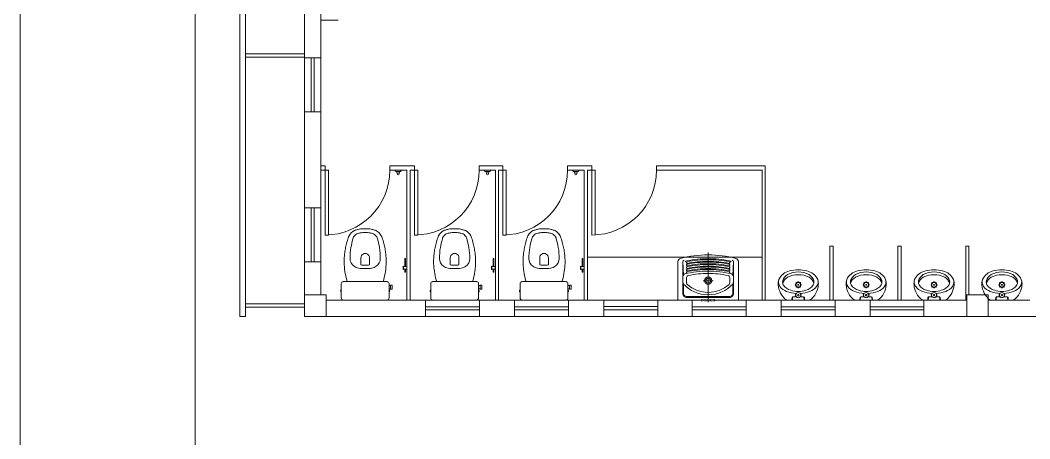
# Model space of a CAD drawing. Header units: millimetres. Extents: x 214 to 1190, y -192 to 1092.
# Drawn here: x 1040.14 to 1049.51, y 57.21 to 61.09 of the extents above; entities that cross this region are included whole.
import ezdxf
from ezdxf.enums import TextEntityAlignment as Align

# ---------------------------------------------------------------- set-up
doc = ezdxf.new("R2010")
doc.units = ezdxf.units.MM
doc.linetypes.add('DASHDOT', pattern=[25.4, 12.7, -6.35, 0, -6.35])
doc.linetypes.add('HIDDEN2', pattern=[4.7625, 3.175, -1.5875])
doc.layers.add('I-ARQ', color=8, linetype='Continuous', lineweight=0)
doc.styles.get("Standard").update_dxf_attribs({"font": 'arial.ttf'})

msp = doc.modelspace()

# ---------------------------------------------------------------- linework, layer by layer
at = {"layer": 'I-ARQ'}
for p, q in [((1040.1378, 56.0018), (1040.1378, 79.8018)), ((1041.761, 79.2897), (1041.761, 56.5497)), ((1042.1776, 77.4947), (1042.1776, 58.3447)), ((1042.1776, 77.4947), (1042.1776, 58.3447)), ((1042.1776, 77.4947), (1042.1776, 58.3447)), ((1042.2276, 77.4947), (1042.2276, 58.3447)), ((1042.2276, 77.4947), (1042.2276, 58.3447)), ((1042.2276, 77.4947), (1042.2276, 58.3447)), ((1042.7776, 67.8197), (1042.7776, 58.5447)), ((1042.9276, 62.4903), (1042.9276, 58.5447)), ((1042.9276, 61.0903), (1043.0876, 61.0903)), ((1042.7776, 60.7784), (1042.2276, 60.7784)), ((1042.7776, 60.7784), (1042.2276, 60.7784)), ((1042.7776, 60.7784), (1042.2276, 60.7784)), ((1042.7776, 60.7484), (1042.2276, 60.7484)), ((1042.7776, 60.7484), (1042.2276, 60.7484)), ((1042.7776, 60.7484), (1042.2276, 60.7484)), ((1042.9676, 59.7392), (1042.9276, 59.7392)), ((1042.9676, 59.6992), (1042.9276, 59.6992)), ((1042.9676, 59.6992), (1042.9676, 59.7392)), ((1042.9676, 59.6992), (1042.9676, 59.0992)), ((1042.9976, 59.0992), (1042.9976, 59.6992)), ((1043.7976, 59.7392), (1043.5676, 59.7392)), ((1043.5676, 59.6992), (1043.5676, 59.7392)), ((1043.5676, 59.6992), (1043.7276, 59.6992)), ((1043.6177, 59.6992), (1043.6177, 59.6942)), ((1043.6725, 59.6992), (1043.6177, 59.6992)), ((1043.6675, 59.6892), (1043.6227, 59.6892)), ((1043.6324, 59.6892), (1043.635, 59.6658)), ((1043.6575, 59.6892), (1043.655, 59.6658)), ((1043.6725, 59.6992), (1043.6725, 59.6942)), ((1043.7576, 59.7392), (1043.7276, 59.7392)), ((1043.7276, 59.6992), (1043.7276, 58.4966)), ((1043.7576, 59.6992), (1043.7576, 58.4947)), ((1043.7976, 59.6992), (1043.7576, 59.6992)), ((1043.7976, 59.6992), (1043.7976, 59.7392)), ((1043.8276, 59.6992), (1043.7976, 59.6992)), ((1043.7976, 59.6992), (1043.7976, 59.0992)), ((1043.8276, 59.0992), (1043.8276, 59.6992)), ((1044.6176, 59.7392), (1044.3976, 59.7392)), ((1044.3976, 59.6992), (1044.3976, 59.7392)), ((1044.3976, 59.6992), (1044.5476, 59.6992)), ((1044.4477, 59.6992), (1044.4477, 59.6942)), ((1044.5025, 59.6992), (1044.4477, 59.6992)), ((1044.4975, 59.6892), (1044.4527, 59.6892)), ((1044.4624, 59.6892), (1044.465, 59.6658)), ((1044.4875, 59.6892), (1044.485, 59.6658)), ((1044.5025, 59.6992), (1044.5025, 59.6942)), ((1044.5476, 58.4947), (1044.5476, 59.6992)), ((1044.5776, 58.4947), (1044.5776, 59.6992)), ((1044.6176, 59.6992), (1044.5776, 59.6992)), ((1044.6176, 59.6992), (1044.6176, 59.7392)), ((1044.6476, 59.6992), (1044.6176, 59.6992)), ((1044.6176, 59.6992), (1044.6176, 59.0992)), ((1044.6476, 59.0992), (1044.6476, 59.6992)), ((1045.3776, 59.7392), (1045.2176, 59.7392)), ((1045.2176, 59.6992), (1045.2176, 59.7392)), ((1045.2176, 59.6992), (1045.3726, 59.6992)), ((1045.4426, 59.7392), (1045.2226, 59.7392)), ((1045.2677, 59.6992), (1045.2677, 59.6942)), ((1045.3225, 59.6992), (1045.2677, 59.6992)), ((1045.3175, 59.6892), (1045.2727, 59.6892)), ((1045.2824, 59.6892), (1045.285, 59.6658)), ((1045.3075, 59.6892), (1045.305, 59.6658)), ((1045.3225, 59.6992), (1045.3225, 59.6942)), ((1045.3726, 58.4947), (1045.3726, 59.6992)), ((1045.4026, 58.4947), (1045.4026, 59.6992)), ((1045.4426, 59.6992), (1045.4026, 59.6992)), ((1045.4426, 59.6992), (1045.4426, 59.7392)), ((1045.4726, 59.6992), (1045.4426, 59.6992)), ((1045.4426, 59.6992), (1045.4426, 59.0992)), ((1045.4726, 59.0992), (1045.4726, 59.6992)), ((1047.0326, 59.7392), (1046.0426, 59.7392)), ((1046.0426, 59.6992), (1046.0426, 59.7392)), ((1047.0526, 59.7392), (1046.0426, 59.7392)), ((1046.0426, 59.6992), (1047.0226, 59.6992)), ((1047.0226, 58.4947), (1047.0226, 59.6992)), ((1047.0526, 58.4947), (1047.0526, 59.7392)), ((1043.7976, 59.0992), (1043.8276, 59.0992)), ((1044.6176, 59.0992), (1044.6476, 59.0992)), ((1046.5226, 58.4773), (1046.5226, 58.9376)), ((1047.0526, 58.4947), (1047.0526, 58.9966)), ((1047.6526, 58.4947), (1047.6526, 58.9966)), ((1047.6826, 58.9966), (1047.6526, 58.9966)), ((1047.6526, 58.4947), (1047.6526, 58.9966)), ((1047.6826, 58.4947), (1047.6826, 58.9966)), ((1047.6826, 58.4947), (1047.6826, 58.9966)), ((1048.2826, 58.4947), (1048.2826, 58.9966)), ((1048.3126, 58.9966), (1048.2826, 58.9966)), ((1048.2826, 58.4947), (1048.2826, 58.9966)), ((1048.3126, 58.4947), (1048.3126, 58.9966)), ((1048.3126, 58.4947), (1048.3126, 58.9966)), ((1048.9126, 58.4947), (1048.9126, 58.9966)), ((1048.9426, 58.9966), (1048.9126, 58.9966)), ((1048.9126, 58.4947), (1048.9126, 58.9966)), ((1048.9426, 58.5447), (1048.9426, 58.9966)), ((1043.7079, 58.8063), (1043.7079, 58.8777)), ((1043.7139, 58.876), (1043.7079, 58.876)), ((1043.7139, 58.8727), (1043.7079, 58.8727)), ((1043.7139, 58.8677), (1043.7079, 58.8677)), ((1043.7137, 58.8785), (1043.708, 58.8785)), ((1043.7139, 58.8063), (1043.7139, 58.8777)), ((1044.5279, 58.8063), (1044.5279, 58.8777)), ((1044.5339, 58.876), (1044.5279, 58.876)), ((1044.5339, 58.8727), (1044.5279, 58.8727)), ((1044.5339, 58.8677), (1044.5279, 58.8677)), ((1044.5337, 58.8785), (1044.528, 58.8785)), ((1044.5339, 58.8063), (1044.5339, 58.8777)), ((1045.3529, 58.8063), (1045.3529, 58.8777)), ((1045.3589, 58.876), (1045.3529, 58.876)), ((1045.3589, 58.8727), (1045.3529, 58.8727)), ((1045.3589, 58.8677), (1045.3529, 58.8677)), ((1045.3587, 58.8785), (1045.353, 58.8785)), ((1045.3589, 58.8063), (1045.3589, 58.8777)), ((1046.2876, 58.8527), (1046.2946, 58.7238)), ((1046.7576, 58.8527), (1046.7506, 58.7238)), ((1043.6926, 58.8076), (1043.6926, 58.7818)), ((1043.6962, 58.8076), (1043.6962, 58.7818)), ((1043.6962, 58.8063), (1043.7256, 58.8063)), ((1043.6962, 58.7831), (1043.7256, 58.7831)), ((1043.7079, 58.757), (1043.7079, 58.7831)), ((1043.7139, 58.767), (1043.7079, 58.767)), ((1043.7139, 58.7629), (1043.7079, 58.7629)), ((1043.7139, 58.7608), (1043.7079, 58.7608)), ((1043.7139, 58.757), (1043.7139, 58.7831)), ((1043.7256, 58.8097), (1043.7256, 58.7797)), ((1044.5126, 58.8076), (1044.5126, 58.7818)), ((1044.5162, 58.8076), (1044.5162, 58.7818)), ((1044.5162, 58.8063), (1044.5456, 58.8063)), ((1044.5162, 58.7831), (1044.5456, 58.7831)), ((1044.5279, 58.757), (1044.5279, 58.7831)), ((1044.5339, 58.767), (1044.5279, 58.767)), ((1044.5339, 58.7629), (1044.5279, 58.7629)), ((1044.5339, 58.7608), (1044.5279, 58.7608)), ((1044.5339, 58.757), (1044.5339, 58.7831)), ((1044.5456, 58.8097), (1044.5456, 58.7797)), ((1045.3376, 58.8076), (1045.3376, 58.7818)), ((1045.3412, 58.8076), (1045.3412, 58.7818)), ((1045.3412, 58.8063), (1045.3706, 58.8063)), ((1045.3412, 58.7831), (1045.3706, 58.7831)), ((1045.3529, 58.757), (1045.3529, 58.7831)), ((1045.3589, 58.767), (1045.3529, 58.767)), ((1045.3589, 58.7629), (1045.3529, 58.7629)), ((1045.3589, 58.7608), (1045.3529, 58.7608)), ((1045.3589, 58.757), (1045.3589, 58.7831)), ((1045.3706, 58.8097), (1045.3706, 58.7797)), ((1043.5445, 58.6666), (1043.1345, 58.6666)), ((1044.3745, 58.6666), (1043.9645, 58.6666)), ((1045.2045, 58.6666), (1044.7945, 58.6666)), ((1043.1175, 58.6498), (1043.1175, 58.5174)), ((1043.5615, 58.5174), (1043.5615, 58.6498)), ((1043.9475, 58.6498), (1043.9475, 58.5174)), ((1044.3915, 58.5174), (1044.3915, 58.6498)), ((1044.7775, 58.6498), (1044.7775, 58.5174)), ((1045.2215, 58.5174), (1045.2215, 58.6498)), ((1042.7776, 58.3447), (1042.7776, 58.5447)), ((1042.7776, 58.5447), (1042.9776, 58.5447)), ((1042.7776, 58.3447), (1042.7776, 58.5447)), ((1042.7776, 58.5447), (1042.9776, 58.5447)), ((1042.7776, 58.3447), (1042.7776, 58.5447)), ((1042.7776, 58.5447), (1042.9776, 58.5447)), ((1042.9776, 58.5447), (1042.9776, 58.3447)), ((1042.9776, 58.5447), (1042.9776, 58.3447)), ((1042.9776, 58.5447), (1042.9776, 58.3447)), ((1048.9226, 58.4947), (1042.9776, 58.4947)), ((1043.1383, 58.4966), (1043.5407, 58.4966)), ((1043.9683, 58.4966), (1044.3707, 58.4966)), ((1044.7983, 58.4966), (1045.2007, 58.4966)), ((1048.9226, 58.3447), (1048.9226, 58.5447)), ((1048.9226, 58.5447), (1049.1226, 58.5447)), ((1049.1226, 58.5447), (1049.1226, 58.3447)), ((1049.5076, 58.4947), (1049.1226, 58.4947)), ((1042.7776, 58.4597), (1042.2276, 58.4597)), ((1042.7776, 58.4597), (1042.2276, 58.4597)), ((1042.7776, 58.4597), (1042.2276, 58.4597)), ((1042.7776, 58.4297), (1042.2276, 58.4297)), ((1042.7776, 58.4297), (1042.2276, 58.4297)), ((1042.7776, 58.4297), (1042.2276, 58.4297)), ((1042.2276, 58.3447), (1042.1776, 58.3447)), ((1042.2276, 58.3447), (1042.1776, 58.3447)), ((1042.2276, 58.3447), (1042.1776, 58.3447)), ((1042.2276, 58.3447), (1042.1776, 58.3447)), ((1042.9776, 58.3447), (1042.7776, 58.3447)), ((1042.9776, 58.3447), (1042.7776, 58.3447)), ((1042.9776, 58.3447), (1042.7776, 58.3447)), ((1048.9226, 58.3447), (1042.9776, 58.3447)), ((1049.1226, 58.3447), (1048.9226, 58.3447)), ((1049.6576, 58.3447), (1049.1226, 58.3447))]:
    msp.add_line(p, q, dxfattribs=at)
at = {"layer": 'I-ARQ', "linetype": 'HIDDEN2'}
for p, q in [((1042.7776, 60.7425), (1042.9276, 60.7425)), ((1042.8376, 60.2425), (1042.8376, 60.7425)), ((1042.8676, 60.7425), (1042.8676, 60.2425)), ((1042.9276, 60.2425), (1042.7776, 60.2425)), ((1042.9976, 59.6992), (1042.9676, 59.6992)), ((1042.7776, 59.3497), (1042.9276, 59.3497)), ((1042.8376, 58.8497), (1042.8376, 59.3497)), ((1042.8676, 59.3497), (1042.8676, 58.8497)), ((1042.9676, 59.0992), (1042.9976, 59.0992)), ((1042.9676, 59.0992), (1042.9976, 59.0992)), ((1042.9676, 59.0992), (1042.9976, 59.0992)), ((1042.9276, 58.8497), (1042.7776, 58.8497)), ((1047.0226, 58.8947), (1045.4026, 58.8947)), ((1043.9001, 58.3447), (1043.9001, 58.4947)), ((1044.4001, 58.4947), (1044.4001, 58.3447)), ((1044.7251, 58.3447), (1044.7251, 58.4947)), ((1045.2251, 58.4947), (1045.2251, 58.3447)), ((1045.5551, 58.3466), (1045.5551, 58.4966)), ((1046.0551, 58.4966), (1046.0551, 58.3466)), ((1046.3751, 58.3447), (1046.3751, 58.4947)), ((1046.8751, 58.4947), (1046.8751, 58.3447)), ((1047.2001, 58.3447), (1047.2001, 58.4947)), ((1047.7001, 58.4947), (1047.7001, 58.3447)), ((1048.0251, 58.3447), (1048.0251, 58.4947)), ((1048.5251, 58.4947), (1048.5251, 58.3447)), ((1043.9001, 58.4347), (1044.4001, 58.4347)), ((1044.4001, 58.4047), (1043.9001, 58.4047)), ((1044.7251, 58.4347), (1045.2251, 58.4347)), ((1045.2251, 58.4047), (1044.7251, 58.4047)), ((1045.5551, 58.4366), (1046.0551, 58.4366)), ((1046.0551, 58.4066), (1045.5551, 58.4066)), ((1046.3751, 58.4347), (1046.8751, 58.4347)), ((1046.8751, 58.4047), (1046.3751, 58.4047)), ((1047.2001, 58.4347), (1047.7001, 58.4347)), ((1047.7001, 58.4047), (1047.2001, 58.4047)), ((1048.0251, 58.4347), (1048.5251, 58.4347)), ((1048.5251, 58.4047), (1048.0251, 58.4047))]:
    msp.add_line(p, q, dxfattribs=at)
at = {"layer": 'I-ARQ', "linetype": 'ByBlock'}
for p, q in [((1043.5755, 58.6346), (1043.5755, 58.5986)), ((1043.5915, 58.6346), (1043.5755, 58.6346)), ((1043.5915, 58.5986), (1043.5755, 58.5986)), ((1043.5915, 58.5986), (1043.5915, 58.6346)), ((1044.4055, 58.6346), (1044.4055, 58.5986)), ((1044.4215, 58.6346), (1044.4055, 58.6346)), ((1044.4215, 58.5986), (1044.4055, 58.5986)), ((1044.4215, 58.5986), (1044.4215, 58.6346)), ((1045.2355, 58.6346), (1045.2355, 58.5986)), ((1045.2515, 58.6346), (1045.2355, 58.6346)), ((1045.2515, 58.5986), (1045.2355, 58.5986)), ((1045.2515, 58.5986), (1045.2515, 58.6346))]:
    msp.add_line(p, q, dxfattribs=at)
at = {"layer": 'I-ARQ'}
for points in [[(1043.5065, 58.6666, -0.003882), (1043.516, 58.7016, 0.024258), (1043.53, 58.7816, 0.02486), (1043.534, 58.8316, 0.033324), (1043.5335, 58.8816, 0.02486), (1043.5305, 58.9216, 0.012268), (1043.5235, 58.9716, 0.015806), (1043.512, 59.0216, 0.026699), (1043.4965, 59.0716, 0.021919), (1043.489, 59.0916, 0.174675), (1043.4395, 59.1401, 0.045452), (1043.4095, 59.1496, 0.022856), (1043.3966, 59.1527, 0.041289), (1043.3699, 59.1567, 0.039166), (1043.3642, 59.1572, 0.012899), (1043.3623, 59.1571, 0.04333), (1043.3395, 59.1576, 0.04333), (1043.3166, 59.1571, 0.052091), (1043.309, 59.1567, 0.041289), (1043.2823, 59.1527, 0.022856), (1043.2695, 59.1496, 0.045452), (1043.2395, 59.1401, 0.174675), (1043.19, 59.0916, 0.021919), (1043.1825, 59.0716, 0.026699), (1043.167, 59.0216, 0.015806), (1043.1555, 58.9716, 0.012268), (1043.1485, 58.9216, 0.02486), (1043.1455, 58.8816, 0.033324), (1043.145, 58.8316, 0.02486), (1043.149, 58.7816, 0.024258), (1043.163, 58.7016, -0.003882), (1043.1725, 58.6666)], [(1044.3365, 58.6666, -0.003882), (1044.346, 58.7016, 0.024258), (1044.36, 58.7816, 0.02486), (1044.364, 58.8316, 0.033324), (1044.3635, 58.8816, 0.02486), (1044.3605, 58.9216, 0.012268), (1044.3535, 58.9716, 0.015806), (1044.342, 59.0216, 0.026699), (1044.3265, 59.0716, 0.021919), (1044.319, 59.0916, 0.174675), (1044.2695, 59.1401, 0.045452), (1044.2395, 59.1496, 0.022856), (1044.2266, 59.1527, 0.041289), (1044.1999, 59.1567, 0.039166), (1044.1942, 59.1572, 0.012899), (1044.1923, 59.1571, 0.04333), (1044.1695, 59.1576, 0.04333), (1044.1466, 59.1571, 0.052091), (1044.139, 59.1567, 0.041289), (1044.1123, 59.1527, 0.022856), (1044.0995, 59.1496, 0.045452), (1044.0695, 59.1401, 0.174675), (1044.02, 59.0916, 0.021919), (1044.0125, 59.0716, 0.026699), (1043.997, 59.0216, 0.015806), (1043.9855, 58.9716, 0.012268), (1043.9785, 58.9216, 0.02486), (1043.9755, 58.8816, 0.033324), (1043.975, 58.8316, 0.02486), (1043.979, 58.7816, 0.024258), (1043.993, 58.7016, -0.003882), (1044.0025, 58.6666)], [(1045.1665, 58.6666, -0.003882), (1045.176, 58.7016, 0.024258), (1045.19, 58.7816, 0.02486), (1045.194, 58.8316, 0.033324), (1045.1935, 58.8816, 0.02486), (1045.1905, 58.9216, 0.012268), (1045.1835, 58.9716, 0.015806), (1045.172, 59.0216, 0.026699), (1045.1565, 59.0716, 0.021919), (1045.149, 59.0916, 0.174675), (1045.0995, 59.1401, 0.045452), (1045.0695, 59.1496, 0.022856), (1045.0566, 59.1527, 0.041289), (1045.0299, 59.1567, 0.039166), (1045.0242, 59.1572, 0.012899), (1045.0223, 59.1571, 0.04333), (1044.9995, 59.1576, 0.04333), (1044.9766, 59.1571, 0.052091), (1044.969, 59.1567, 0.041289), (1044.9423, 59.1527, 0.022856), (1044.9295, 59.1496, 0.045452), (1044.8995, 59.1401, 0.174675), (1044.85, 59.0916, 0.021919), (1044.8425, 59.0716, 0.026699), (1044.827, 59.0216, 0.015806), (1044.8155, 58.9716, 0.012268), (1044.8085, 58.9216, 0.02486), (1044.8055, 58.8816, 0.033324), (1044.805, 58.8316, 0.02486), (1044.809, 58.7816, 0.024258), (1044.823, 58.7016, -0.003882), (1044.8325, 58.6666)], [(1043.2359, 58.8092, -0.234638), (1043.199, 58.8815, -0.044666), (1043.2075, 58.9825, -0.031515), (1043.2256, 59.063, -0.151063), (1043.2443, 59.0958, -0.148094), (1043.2807, 59.1158, -0.031073), (1043.2943, 59.118, -0.035055), (1043.3395, 59.1221, -0.035055), (1043.3846, 59.118, -0.031073), (1043.3982, 59.1158, -0.148094), (1043.4347, 59.0958, -0.151063), (1043.4533, 59.063, -0.031515), (1043.4714, 58.9825, -0.044666), (1043.48, 58.8815, -0.234638), (1043.443, 58.8092, -0.129345), (1043.4003, 58.7921, -0.041331), (1043.3395, 58.7876, -0.041331), (1043.2786, 58.7921, -0.129345)], [(1044.0659, 58.8092, -0.234638), (1044.029, 58.8815, -0.044666), (1044.0375, 58.9825, -0.031515), (1044.0556, 59.063, -0.151063), (1044.0743, 59.0958, -0.148094), (1044.1107, 59.1158, -0.031073), (1044.1243, 59.118, -0.035055), (1044.1695, 59.1221, -0.035055), (1044.2146, 59.118, -0.031073), (1044.2282, 59.1158, -0.148094), (1044.2647, 59.0958, -0.151063), (1044.2833, 59.063, -0.031515), (1044.3014, 58.9825, -0.044666), (1044.31, 58.8815, -0.234638), (1044.273, 58.8092, -0.129345), (1044.2303, 58.7921, -0.041331), (1044.1695, 58.7876, -0.041331), (1044.1086, 58.7921, -0.129345)], [(1044.8959, 58.8092, -0.234638), (1044.859, 58.8815, -0.044666), (1044.8675, 58.9825, -0.031515), (1044.8856, 59.063, -0.151063), (1044.9043, 59.0958, -0.148094), (1044.9407, 59.1158, -0.031073), (1044.9543, 59.118, -0.035055), (1044.9995, 59.1221, -0.035055), (1045.0446, 59.118, -0.031073), (1045.0582, 59.1158, -0.148094), (1045.0947, 59.0958, -0.151063), (1045.1133, 59.063, -0.031515), (1045.1314, 58.9825, -0.044666), (1045.14, 58.8815, -0.234638), (1045.103, 58.8092, -0.129345), (1045.0603, 58.7921, -0.041331), (1044.9995, 58.7876, -0.041331), (1044.9386, 58.7921, -0.129345)], [(1046.7166, 58.8357, 0.054577), (1046.5226, 58.8567, 0.054577), (1046.3287, 58.8357, -0.47929), (1046.3226, 58.8406), (1046.3226, 58.8457, -0.352342), (1046.3266, 58.8506, -0.054267), (1046.5226, 58.8717, -0.054267), (1046.7187, 58.8506, -0.352342), (1046.7226, 58.8457), (1046.7226, 58.8406, -0.47929)], [(1046.5226, 58.8337, -0.054577), (1046.7166, 58.8127, 0.47929), (1046.7226, 58.8176), (1046.7226, 58.8227, 0.352342), (1046.7187, 58.8276, 0.054267), (1046.5226, 58.8487, 0.054267), (1046.3266, 58.8276, 0.352342), (1046.3226, 58.8227), (1046.3226, 58.8176, 0.47929), (1046.3287, 58.8127, -0.054577)], [(1046.5226, 58.8107, 0.054577), (1046.3287, 58.7897, -0.47929), (1046.3226, 58.7946), (1046.3226, 58.7997, -0.352342), (1046.3266, 58.8046, -0.054267), (1046.5226, 58.8257, -0.054267), (1046.7187, 58.8046, -0.352342), (1046.7226, 58.7997), (1046.7226, 58.7946, -0.47929), (1046.7166, 58.7897, 0.054577)], [(1046.5226, 58.7877, 0.054577), (1046.3287, 58.7667, -0.47929), (1046.3226, 58.7716), (1046.3226, 58.7767, -0.352342), (1046.3266, 58.7816, -0.054267), (1046.5226, 58.8027, -0.054267), (1046.7187, 58.7816, -0.352342), (1046.7226, 58.7767), (1046.7226, 58.7716, -0.47929), (1046.7166, 58.7667, 0.054577)], [(1047.3589, 58.7766, -0.054423), (1047.4389, 58.7656, -0.129975), (1047.4989, 58.7371, -0.115349), (1047.5389, 58.6866, -0.10182), (1047.5449, 58.6366, -0.216856), (1047.4704, 58.4981, -0.186978), (1047.4674, 58.4966), (1047.3589, 58.4966), (1047.2504, 58.4966, -0.186978), (1047.2474, 58.4981, -0.216856), (1047.1729, 58.6366, -0.10182), (1047.1789, 58.6866, -0.115349), (1047.2189, 58.7371, -0.129975), (1047.2789, 58.7656, -0.054423)], [(1047.9889, 58.7766, -0.054423), (1048.0689, 58.7656, -0.129975), (1048.1289, 58.7371, -0.115349), (1048.1689, 58.6866, -0.10182), (1048.1749, 58.6366, -0.216856), (1048.1004, 58.4981, -0.186978), (1048.0974, 58.4966), (1047.9889, 58.4966), (1047.8804, 58.4966, -0.186978), (1047.8774, 58.4981, -0.216856), (1047.8029, 58.6366, -0.10182), (1047.8089, 58.6866, -0.115349), (1047.8489, 58.7371, -0.129975), (1047.9089, 58.7656, -0.054423)], [(1048.6189, 58.7766, -0.054423), (1048.6989, 58.7656, -0.129975), (1048.7589, 58.7371, -0.115349), (1048.7989, 58.6866, -0.10182), (1048.8049, 58.6366, -0.216856), (1048.7304, 58.4981, -0.186978), (1048.7274, 58.4966), (1048.6189, 58.4966), (1048.5104, 58.4966, -0.186978), (1048.5074, 58.4981, -0.216856), (1048.4329, 58.6366, -0.10182), (1048.4389, 58.6866, -0.115349), (1048.4789, 58.7371, -0.129975), (1048.5389, 58.7656, -0.054423)], [(1049.2489, 58.7766, -0.054423), (1049.3289, 58.7656, -0.129975), (1049.3889, 58.7371, -0.115349), (1049.4289, 58.6866, -0.10182), (1049.4349, 58.6366, -0.216856), (1049.3604, 58.4981, -0.186978), (1049.3574, 58.4966), (1049.2489, 58.4966), (1049.1404, 58.4966, -0.186978), (1049.1374, 58.4981, -0.216856), (1049.0629, 58.6366, -0.10182), (1049.0689, 58.6866, -0.115349), (1049.1089, 58.7371, -0.129975), (1049.1689, 58.7656, -0.054423)]]:
    msp.add_lwpolyline(points, format="xyb", close=True, dxfattribs=at)
at = {"layer": 'I-ARQ', "linetype": 'ByBlock'}
for points in [[(1043.2995, 58.8226), (1043.2995, 58.8877, -1.002091), (1043.3795, 58.8876), (1043.3795, 58.8226, -0.054282), (1043.3395, 58.8182, -0.054282), (1043.2995, 58.8226, 1.56536)], [(1044.1295, 58.8226), (1044.1295, 58.8877, -1.002091), (1044.2095, 58.8876), (1044.2095, 58.8226, -0.054282), (1044.1695, 58.8182, -0.054282), (1044.1295, 58.8226, 1.56536)], [(1044.9595, 58.8226), (1044.9595, 58.8877, -1.002091), (1045.0395, 58.8876), (1045.0395, 58.8226, -0.054282), (1044.9995, 58.8182, -0.054282), (1044.9595, 58.8226, 1.56536)]]:
    msp.add_lwpolyline(points, format="xyb", dxfattribs=at)
at = {"layer": 'I-ARQ'}
for points in [[(1046.2426, 58.8532, -0.342862), (1046.2652, 58.8823, -0.062239), (1046.5226, 58.9147, -0.062209), (1046.78, 58.8828, -0.343429), (1046.8026, 58.8537), (1046.8026, 58.4987, -0.414214), (1046.7986, 58.4947), (1046.2466, 58.4947, -0.414214), (1046.2426, 58.4987), (1046.2426, 58.8532)], [(1046.2876, 58.6561), (1046.2876, 58.8506, -0.351315), (1046.2994, 58.8652, -0.351315)], [(1046.3078, 58.8514, -0.116463), (1046.3248, 58.8584, -0.054267), (1046.5226, 58.8797, -0.054267)], [(1046.5226, 58.8797, -0.054267), (1046.7204, 58.8584, -0.116463), (1046.7374, 58.8514)], [(1046.7459, 58.8652, -0.351315), (1046.7576, 58.8506), (1046.7576, 58.6561)], [(1046.3287, 58.7437, -0.47929), (1046.3226, 58.7486), (1046.3226, 58.7537, -0.352342), (1046.3266, 58.7586, -0.054267), (1046.5226, 58.7797, -0.054267), (1046.7187, 58.7586, -0.352342), (1046.7226, 58.7537), (1046.7226, 58.7486, -0.47929), (1046.7166, 58.7437)], [(1046.7576, 58.6561), (1046.7576, 58.5547, -0.414214), (1046.7226, 58.5197), (1046.5226, 58.5197), (1046.3226, 58.5197, -0.414214), (1046.2876, 58.5547), (1046.2876, 58.6561)], [(1046.306, 58.7384, 0.344711), (1046.2946, 58.7238), (1046.2946, 58.72)], [(1046.3226, 58.7037, -0.353644), (1046.3384, 58.7233, -0.053117), (1046.5226, 58.7427, -0.053117), (1046.7068, 58.7233, -0.353644), (1046.7226, 58.7037)], [(1046.7226, 58.7037), (1046.7226, 58.6556, -0.213041), (1046.716, 58.6407, -0.18486), (1046.5226, 58.5667, -0.18486), (1046.3293, 58.6407, -0.213041), (1046.3226, 58.6556), (1046.3226, 58.7037)], [(1046.7392, 58.7384, -0.344711), (1046.7506, 58.7238), (1046.7506, 58.72)], [(1047.2149, 58.6491, -0.234308), (1047.2589, 58.7076, -0.122381), (1047.3589, 58.7311)], [(1047.5029, 58.6491, 0.234308), (1047.4589, 58.7076, 0.122381), (1047.3589, 58.7311)], [(1047.8449, 58.6491, -0.234308), (1047.8889, 58.7076, -0.122381), (1047.9889, 58.7311)], [(1048.1329, 58.6491, 0.234308), (1048.0889, 58.7076, 0.122381), (1047.9889, 58.7311)], [(1048.4749, 58.6491, -0.234308), (1048.5189, 58.7076, -0.122381), (1048.6189, 58.7311)], [(1048.7629, 58.6491, 0.234308), (1048.7189, 58.7076, 0.122381), (1048.6189, 58.7311)], [(1049.1049, 58.6491, -0.234308), (1049.1489, 58.7076, -0.122381), (1049.2489, 58.7311)], [(1049.3929, 58.6491, 0.234308), (1049.3489, 58.7076, 0.122381), (1049.2489, 58.7311)], [(1046.2919, 58.6469, 0.211535), (1046.5226, 58.5447, 0.216945)], [(1046.2946, 58.6439), (1046.2946, 58.5547, 0.414214), (1046.3196, 58.5297), (1046.5226, 58.5297), (1046.7256, 58.5297, 0.414214), (1046.7506, 58.5547), (1046.7506, 58.6439)], [(1046.7533, 58.6469, -0.211535), (1046.5226, 58.5447, -0.216945)], [(1047.3004, 58.4991), (1047.3024, 58.5196, -0.358326), (1047.3089, 58.5261), (1047.3319, 58.5286, 0.447938), (1047.3344, 58.5321, -0.216474), (1047.3354, 58.5541)], [(1047.3367, 58.5325, -0.511016), (1047.3329, 58.5266), (1047.3099, 58.5241, 0.298443), (1047.3059, 58.5211), (1047.3044, 58.4966)], [(1047.3811, 58.5325, 0.511016), (1047.3849, 58.5266), (1047.4079, 58.5241, -0.298443), (1047.4119, 58.5211), (1047.4134, 58.4966)], [(1047.4174, 58.4991), (1047.4154, 58.5196, 0.358326), (1047.4089, 58.5261), (1047.3859, 58.5286, -0.447938), (1047.3834, 58.5321, 0.216474), (1047.3824, 58.5541)], [(1047.9304, 58.4991), (1047.9324, 58.5196, -0.358326), (1047.9389, 58.5261), (1047.9619, 58.5286, 0.447938), (1047.9644, 58.5321, -0.216474), (1047.9654, 58.5541)], [(1047.9667, 58.5325, -0.511016), (1047.9629, 58.5266), (1047.9399, 58.5241, 0.298443), (1047.9359, 58.5211), (1047.9344, 58.4966)], [(1048.0111, 58.5325, 0.511016), (1048.0149, 58.5266), (1048.0379, 58.5241, -0.298443), (1048.0419, 58.5211), (1048.0434, 58.4966)], [(1048.0474, 58.4991), (1048.0454, 58.5196, 0.358326), (1048.0389, 58.5261), (1048.0159, 58.5286, -0.447938), (1048.0134, 58.5321, 0.216474), (1048.0124, 58.5541)], [(1048.5604, 58.4991), (1048.5624, 58.5196, -0.358326), (1048.5689, 58.5261), (1048.5919, 58.5286, 0.447938), (1048.5944, 58.5321, -0.216474), (1048.5954, 58.5541)], [(1048.5967, 58.5325, -0.511016), (1048.5929, 58.5266), (1048.5699, 58.5241, 0.298443), (1048.5659, 58.5211), (1048.5644, 58.4966)], [(1048.6411, 58.5325, 0.511016), (1048.6449, 58.5266), (1048.6679, 58.5241, -0.298443), (1048.6719, 58.5211), (1048.6734, 58.4966)], [(1048.6774, 58.4991), (1048.6754, 58.5196, 0.358326), (1048.6689, 58.5261), (1048.6459, 58.5286, -0.447938), (1048.6434, 58.5321, 0.216474), (1048.6424, 58.5541)], [(1049.1904, 58.4991), (1049.1924, 58.5196, -0.358326), (1049.1989, 58.5261), (1049.2219, 58.5286, 0.447938), (1049.2244, 58.5321, -0.216474), (1049.2254, 58.5541)], [(1049.2267, 58.5325, -0.511016), (1049.2229, 58.5266), (1049.1999, 58.5241, 0.298443), (1049.1959, 58.5211), (1049.1944, 58.4966)], [(1049.2711, 58.5325, 0.511016), (1049.2749, 58.5266), (1049.2979, 58.5241, -0.298443), (1049.3019, 58.5211), (1049.3034, 58.4966)], [(1049.3074, 58.4991), (1049.3054, 58.5196, 0.358326), (1049.2989, 58.5261), (1049.2759, 58.5286, -0.447938), (1049.2734, 58.5321, 0.216474), (1049.2724, 58.5541)]]:
    msp.add_lwpolyline(points, format="xyb", dxfattribs=at)
msp.add_lwpolyline([(1046.5687, 58.6747), (1046.5226, 58.6747), (1046.4765, 58.6747)], dxfattribs=at)
at = {"layer": 'I-ARQ', "linetype": 'ByBlock'}
for points in [[(1043.1175, 58.5726), (1043.1175, 58.5906), (1043.1146, 58.5906, 0.197763), (1043.1144, 58.5905, 0.161404), (1043.1115, 58.5815, 0.158802), (1043.1144, 58.5727, 0.197763), (1043.1146, 58.5726)], [(1043.5643, 58.5726, 0.197763), (1043.5645, 58.5727, 0.15883), (1043.5675, 58.5815, 0.161377), (1043.5645, 58.5905, 0.197763), (1043.5643, 58.5906), (1043.5615, 58.5906), (1043.5615, 58.5726)], [(1043.9475, 58.5726), (1043.9475, 58.5906), (1043.9446, 58.5906, 0.197763), (1043.9444, 58.5905, 0.161404), (1043.9415, 58.5815, 0.158802), (1043.9444, 58.5727, 0.197763), (1043.9446, 58.5726)], [(1044.3943, 58.5726, 0.197763), (1044.3945, 58.5727, 0.15883), (1044.3975, 58.5815, 0.161377), (1044.3945, 58.5905, 0.197763), (1044.3943, 58.5906), (1044.3915, 58.5906), (1044.3915, 58.5726)], [(1044.7775, 58.5726), (1044.7775, 58.5906), (1044.7746, 58.5906, 0.197763), (1044.7744, 58.5905, 0.161404), (1044.7715, 58.5815, 0.158802), (1044.7744, 58.5727, 0.197763), (1044.7746, 58.5726)], [(1045.2243, 58.5726, 0.197763), (1045.2245, 58.5727, 0.15883), (1045.2275, 58.5815, 0.161377), (1045.2245, 58.5905, 0.197763), (1045.2243, 58.5906), (1045.2215, 58.5906), (1045.2215, 58.5726)]]:
    msp.add_lwpolyline(points, format="xyb", close=True, dxfattribs=at)
for points in [[(1043.5755, 58.6011), (1043.5755, 58.6321), (1043.5615, 58.6321), (1043.5615, 58.6011)], [(1044.4055, 58.6011), (1044.4055, 58.6321), (1044.3915, 58.6321), (1044.3915, 58.6011)], [(1045.2355, 58.6011), (1045.2355, 58.6321), (1045.2215, 58.6321), (1045.2215, 58.6011)]]:
    msp.add_lwpolyline(points, close=True, dxfattribs=at)
at = {"layer": 'I-ARQ'}
for centre, radius in [((1043.645, 59.6658), 0.01), ((1044.475, 59.6658), 0.01), ((1045.295, 59.6658), 0.01), ((1043.7109, 58.757), 0.003), ((1044.5309, 58.757), 0.003), ((1045.3559, 58.757), 0.003), ((1046.5226, 58.6747), 0.035), ((1046.5226, 58.6747), 0.023), ((1047.3419, 58.6545), 0.004), ((1047.3589, 58.6616), 0.004), ((1047.3759, 58.6545), 0.004), ((1047.9719, 58.6545), 0.004), ((1047.9889, 58.6616), 0.004), ((1048.0059, 58.6545), 0.004), ((1048.6019, 58.6545), 0.004), ((1048.6189, 58.6616), 0.004), ((1048.6359, 58.6545), 0.004), ((1049.2319, 58.6545), 0.004), ((1049.2489, 58.6616), 0.004), ((1049.2659, 58.6545), 0.004), ((1047.3349, 58.6376), 0.004), ((1047.3589, 58.5416), 0.024), ((1047.3419, 58.6206), 0.004), ((1047.3589, 58.6376), 0.004), ((1047.3589, 58.6136), 0.004), ((1047.3759, 58.6206), 0.004), ((1047.3829, 58.6376), 0.004), ((1047.9649, 58.6376), 0.004), ((1047.9889, 58.5416), 0.024), ((1047.9719, 58.6206), 0.004), ((1047.9889, 58.6376), 0.004), ((1047.9889, 58.6136), 0.004), ((1048.0059, 58.6206), 0.004), ((1048.0129, 58.6376), 0.004), ((1048.5949, 58.6376), 0.004), ((1048.6189, 58.5416), 0.024), ((1048.6019, 58.6206), 0.004), ((1048.6189, 58.6376), 0.004), ((1048.6189, 58.6136), 0.004), ((1048.6359, 58.6206), 0.004), ((1048.6429, 58.6376), 0.004), ((1049.2249, 58.6376), 0.004), ((1049.2489, 58.5416), 0.024), ((1049.2319, 58.6206), 0.004), ((1049.2489, 58.6376), 0.004), ((1049.2489, 58.6136), 0.004), ((1049.2659, 58.6206), 0.004), ((1049.2729, 58.6376), 0.004), ((1047.3589, 58.5416), 0.0075), ((1047.9889, 58.5416), 0.0075), ((1048.6189, 58.5416), 0.0075), ((1049.2489, 58.5416), 0.0075)]:
    msp.add_circle(centre, radius, dxfattribs=at)
at = {"layer": 'I-ARQ', "linetype": 'DASHDOT'}
for centre in [(1047.3589, 58.6376), (1047.9889, 58.6376), (1048.6189, 58.6376), (1049.2489, 58.6376)]:
    msp.add_circle(centre, 0.024, dxfattribs=at)
at = {"layer": 'I-ARQ'}
for centre, radius, start, end in [((1042.9676, 59.6992), 0.6, 270, 0), ((1043.6227, 59.6942), 0.005, 180, 270), ((1043.6675, 59.6942), 0.005, 270, 0), ((1043.7976, 59.6992), 0.6, 270, 0), ((1044.4527, 59.6942), 0.005, 180, 270), ((1044.4975, 59.6942), 0.005, 270, 0), ((1044.6176, 59.6992), 0.6, 270, 0), ((1045.2727, 59.6942), 0.005, 180, 270), ((1045.3175, 59.6942), 0.005, 270, 0), ((1045.4426, 59.6992), 0.6, 270, 0), ((1043.7109, 58.8777), 0.003, 0, 180), ((1044.5309, 58.8777), 0.003, 0, 180), ((1045.3559, 58.8777), 0.003, 0, 180), ((1043.6944, 58.8072), 0.00182, 13.27629, 166.72371), ((1043.6944, 58.7822), 0.00182, 193.27629, 346.72371), ((1043.7266, 58.81), 0.00108, 342.74976, 197.25024), ((1043.7266, 58.7794), 0.00108, 162.74976, 17.25024), ((1044.5144, 58.8072), 0.00182, 13.27629, 166.72371), ((1044.5144, 58.7822), 0.00182, 193.27629, 346.72371), ((1044.5466, 58.81), 0.00108, 342.74976, 197.25024), ((1044.5466, 58.7794), 0.00108, 162.74976, 17.25024), ((1045.3394, 58.8072), 0.00182, 13.27629, 166.72371), ((1045.3394, 58.7822), 0.00182, 193.27629, 346.72371), ((1045.3716, 58.81), 0.00108, 342.74976, 197.25024), ((1045.3716, 58.7794), 0.00108, 162.74976, 17.25024), ((1046.5216, 57.8685), 0.8962, 89.93607, 103.92136), ((1046.5236, 57.8685), 0.8962, 76.07864, 90.06393), ((1047.3554, 58.5578), 0.1988, 89.00776, 119.06473), ((1047.3623, 58.5578), 0.1988, 60.93527, 90.99224), ((1047.9854, 58.5578), 0.1988, 89.00776, 119.06473), ((1047.9923, 58.5578), 0.1988, 60.93527, 90.99224), ((1048.6154, 58.5578), 0.1988, 89.00776, 119.06473), ((1048.6223, 58.5578), 0.1988, 60.93527, 90.99224), ((1049.2454, 58.5578), 0.1988, 89.00776, 119.06473), ((1049.2523, 58.5578), 0.1988, 60.93527, 90.99224), ((1043.1338, 58.6502), 0.0164, 87.826, 181.29741), ((1043.5451, 58.6502), 0.0164, 358.70259, 92.174), ((1043.9638, 58.6502), 0.0164, 87.826, 181.29741), ((1044.3751, 58.6502), 0.0164, 358.70259, 92.174), ((1044.7938, 58.6502), 0.0164, 87.826, 181.29741), ((1045.2051, 58.6502), 0.0164, 358.70259, 92.174), ((1046.3175, 58.6644), 0.031, 195.52511, 214.38498), ((1046.7278, 58.6644), 0.031, 325.61502, 344.47489), ((1047.2453, 58.6637), 0.0703, 161.03003, 215.85636), ((1047.2675, 58.6628), 0.0543, 165.35207, 194.65612), ((1047.3115, 58.6444), 0.1018, 121.10696, 161.57342), ((1047.4063, 58.6444), 0.1018, 18.42658, 58.89304), ((1047.4503, 58.6628), 0.0543, 345.34388, 14.64793), ((1047.4724, 58.6637), 0.0703, 324.14364, 18.96997), ((1047.8753, 58.6637), 0.0703, 161.03003, 215.85636), ((1047.8975, 58.6628), 0.0543, 165.35207, 194.65612), ((1047.9415, 58.6444), 0.1018, 121.10696, 161.57342), ((1048.0363, 58.6444), 0.1018, 18.42658, 58.89304), ((1048.0803, 58.6628), 0.0543, 345.34388, 14.64793), ((1048.1024, 58.6637), 0.0703, 324.14364, 18.96997), ((1048.5053, 58.6637), 0.0703, 161.03003, 215.85636), ((1048.5275, 58.6628), 0.0543, 165.35207, 194.65612), ((1048.5715, 58.6444), 0.1018, 121.10696, 161.57342), ((1048.6663, 58.6444), 0.1018, 18.42658, 58.89304), ((1048.7103, 58.6628), 0.0543, 345.34388, 14.64793), ((1048.7324, 58.6637), 0.0703, 324.14364, 18.96997), ((1049.1353, 58.6637), 0.0703, 161.03003, 215.85636), ((1049.1575, 58.6628), 0.0543, 165.35207, 194.65612), ((1049.2015, 58.6444), 0.1018, 121.10696, 161.57342), ((1049.2963, 58.6444), 0.1018, 18.42658, 58.89304), ((1049.3403, 58.6628), 0.0543, 345.34388, 14.64793), ((1049.3624, 58.6637), 0.0703, 324.14364, 18.96997), ((1047.294, 58.7006), 0.1313, 216.45735, 250.83652), ((1047.2675, 58.6628), 0.0543, 194.65612, 208.89796), ((1047.316, 58.6988), 0.1145, 212.92857, 256.31088), ((1047.3521, 58.8331), 0.2758, 248.4661, 267.68567), ((1047.3537, 58.7717), 0.1952, 250.61118, 271.52764), ((1047.3641, 58.7717), 0.1952, 268.47236, 289.38882), ((1047.3657, 58.8331), 0.2758, 272.31433, 291.5339), ((1047.4018, 58.6988), 0.1145, 283.68912, 327.07143), ((1047.4238, 58.7006), 0.1313, 289.16348, 323.54265), ((1047.4503, 58.6628), 0.0543, 331.10204, 345.34388), ((1047.924, 58.7006), 0.1313, 216.45735, 250.83652), ((1047.8975, 58.6628), 0.0543, 194.65612, 208.89796), ((1047.946, 58.6988), 0.1145, 212.92857, 256.31088), ((1047.9821, 58.8331), 0.2758, 248.4661, 267.68567), ((1047.9837, 58.7717), 0.1952, 250.61118, 271.52764), ((1047.9941, 58.7717), 0.1952, 268.47236, 289.38882), ((1047.9957, 58.8331), 0.2758, 272.31433, 291.5339), ((1048.0318, 58.6988), 0.1145, 283.68912, 327.07143), ((1048.0538, 58.7006), 0.1313, 289.16348, 323.54265), ((1048.0803, 58.6628), 0.0543, 331.10204, 345.34388), ((1048.554, 58.7006), 0.1313, 216.45735, 250.83652), ((1048.5275, 58.6628), 0.0543, 194.65612, 208.89796), ((1048.576, 58.6988), 0.1145, 212.92857, 256.31088), ((1048.6121, 58.8331), 0.2758, 248.4661, 267.68567), ((1048.6137, 58.7717), 0.1952, 250.61118, 271.52764), ((1048.6241, 58.7717), 0.1952, 268.47236, 289.38882), ((1048.6257, 58.8331), 0.2758, 272.31433, 291.5339), ((1048.6618, 58.6988), 0.1145, 283.68912, 327.07143), ((1048.6838, 58.7006), 0.1313, 289.16348, 323.54265), ((1048.7103, 58.6628), 0.0543, 331.10204, 345.34388), ((1049.184, 58.7006), 0.1313, 216.45735, 250.83652), ((1049.1575, 58.6628), 0.0543, 194.65612, 208.89796), ((1049.206, 58.6988), 0.1145, 212.92857, 256.31088), ((1049.2421, 58.8331), 0.2758, 248.4661, 267.68567), ((1049.2437, 58.7717), 0.1952, 250.61118, 271.52764), ((1049.2541, 58.7717), 0.1952, 268.47236, 289.38882), ((1049.2557, 58.8331), 0.2758, 272.31433, 291.5339), ((1049.2918, 58.6988), 0.1145, 283.68912, 327.07143), ((1049.3138, 58.7006), 0.1313, 289.16348, 323.54265), ((1049.3403, 58.6628), 0.0543, 331.10204, 345.34388), ((1043.1364, 58.5155), 0.019, 174.25502, 275.74499), ((1043.5426, 58.5155), 0.019, 264.25501, 5.74499), ((1043.9664, 58.5155), 0.019, 174.25502, 275.74499), ((1044.3726, 58.5155), 0.019, 264.25501, 5.74499), ((1044.7964, 58.5155), 0.019, 174.25502, 275.74499), ((1045.2026, 58.5155), 0.019, 264.25501, 5.74499)]:
    msp.add_arc(centre, radius, start, end, dxfattribs=at)

# ---------------------------------------------------------------- texts
at = {"layer": 'I-ARQ', "text_generation_flag": 4, "flags": 3}
msp.add_attdef('CODIGO', text='TQ-11-S', height=0.024, dxfattribs=at).set_placement((1046.5226, 58.4947), align=Align.MIDDLE)

doc.saveas('drawing.dxf')
